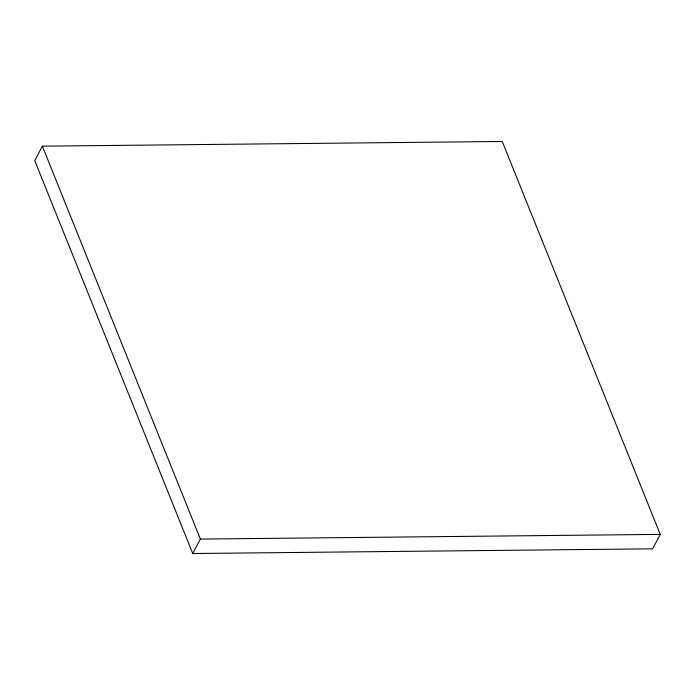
<?xml version="1.0" encoding="UTF-8"?>
<svg xmlns="http://www.w3.org/2000/svg" width="695" height="695" viewBox="0 0 695 695"><rect width="100%" height="100%" fill="white"/><g stroke="black" fill="none" stroke-linecap="round" stroke-linejoin="round"><path stroke-width="1.04" d="M42.369 146.167L34.75 160.614L192.741 553.524L652.631 548.833L660.25 534.385L502.259 141.476L42.369 146.167L200.36 539.077L192.741 553.524M200.36 539.077L660.25 534.385"/></g></svg>
